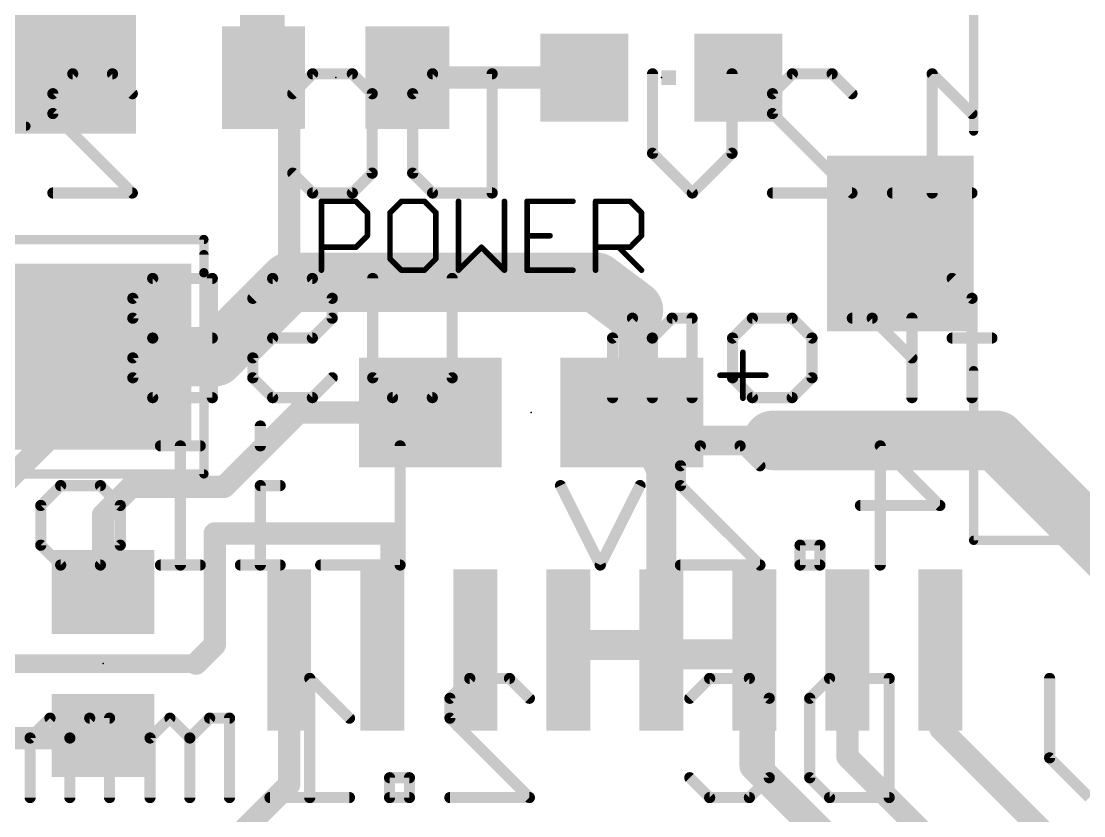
# Model space of a CAD drawing. Extents: x -0.7 to 44.7, y -0.3 to 41.4.
# Drawn here: x 14.76 to 29.26, y 21.8 to 32.65 of the extents above; entities that cross this region are included whole.
import ezdxf

# ---------------------------------------------------------------- set-up
doc = ezdxf.new("R2010")
doc.units = 0
for name, color, linetype in [('1', 12, 'CONTINUOUS'), ('21', 40, 'CONTINUOUS'), ('22', 6, 'CONTINUOUS'), ('23', 53, 'CONTINUOUS')]:
    doc.layers.add(name, color=color, linetype=linetype)

# ---------------------------------------------------------------- blocks, each defined once
blk = doc.blocks.new('RECT')
blk.add_solid([(-0.5, -0.5), (0.5, -0.5), (-0.5, 0.5), (0.5, 0.5)])

msp = doc.modelspace()

# ---------------------------------------------------------------- linework, layer by layer
at = {"layer": '1'}
for points, const_width in [([(18.05, 31.877), (18.05, 33.163)], 0.6096), ([(18.415, 31.512), (18.05, 31.877)], 0.3048), ([(20.05, 31.877), (22.445, 31.877)], 0.3048), ([(22.445, 31.877), (22.479, 31.877)], 0.3048), ([(18.415, 29.083), (18.415, 31.512)], 0.3048), ([(17.399, 28.067), (18.415, 29.083)], 0.8128), ([(18.415, 29.083), (22.606, 29.083)], 0.8128), ([(22.606, 29.083), (23.114, 28.702)], 0.8128), ([(23.114, 28.702), (23.114, 27.305)], 0.4064), ([(15.8115, 28.067), (17.399, 28.067)], 0.8128), ([(15.6845, 27.94), (15.8115, 28.067)], 0.3048), ([(15.621, 27.94), (15.6845, 27.94)], 0.3048), ([(15.621, 27.432), (15.621, 27.94)], 0.3048), ([(14.097, 25.908), (15.621, 27.432)], 0.3048), ([(17.526, 26.289), (18.542, 27.305)], 0.3048), ([(18.542, 27.305), (20.342, 27.305)], 0.3048), ([(23.114, 27.305), (22.987, 26.924)], 0.4064), ([(23.092, 27.305), (23.495, 26.521)], 0.4064), ([(23.114, 27.305), (23.092, 27.305)], 0.4064), ([(25.019, 26.924), (28.067, 26.924)], 0.8128), ([(28.067, 26.924), (31.0515, 23.9395)], 0.8128), ([(22.987, 26.924), (25.019, 26.924)], 0.4064), ([(23.495, 26.521), (23.495, 24.063)], 0.4064), ([(15.875, 25.908), (16.256, 26.289)], 0.3048), ([(16.256, 26.289), (17.526, 26.289)], 0.3048), ([(15.875, 24.876), (15.875, 25.908)], 0.3048), ([(17.399, 24.13), (17.399, 25.654)], 0.3048), ([(17.399, 25.654), (19.812, 25.654)], 0.3048), ([(19.812, 25.654), (19.812, 24.19)], 0.3048), ([(17.145, 23.876), (17.399, 24.13)], 0.3048), ([(19.812, 24.19), (19.685, 24.063)], 0.3048), ([(22.292, 24.13), (22.225, 24.063)], 0.4064), ([(23.428, 24.13), (22.292, 24.13)], 0.4064), ([(23.495, 24.063), (23.428, 24.13)], 0.4064), ([(23.495, 24.063), (23.555, 24.003)], 0.4064), ([(24.705, 24.003), (24.765, 24.063)], 0.4064), ([(24.765, 24.063), (24.765, 24.13)], 0.4064), ([(24.765, 24.063), (24.765, 22.479)], 0.4064), ([(18.415, 22.225), (18.415, 24.063)], 0.3048), ([(23.555, 24.003), (24.705, 24.003)], 0.4064), ([(26.035, 22.606), (26.035, 24.063)], 0.3048), ([(27.305, 24.063), (27.305, 22.987)], 0.3048), ([(13.335, 23.876), (17.145, 23.876)], 0.254), ([(27.305, 22.987), (33.782, 16.51)], 0.3048), ([(14.605, 22.86), (15.859, 22.86)], 0.3048), ([(15.859, 22.86), (15.875, 22.876)], 0.3048), ([(24.765, 22.479), (27.305, 19.939)], 0.4064), ([(29.083, 19.558), (26.035, 22.606)], 0.3048), ([(16.621, 20.431), (18.415, 22.225)], 0.3048)]:
    msp.add_lwpolyline(points, dxfattribs=dict(at, const_width=const_width))
for points, const_width in [([(17.8976, 31.877, 1), (18.2024, 31.877)], 0.3048), ([(18.1039, 31.9309, 1), (17.9961, 31.8231)], 0.1524), ([(20.05, 31.9532, 1), (20.05, 31.8008)], 0.1524), ([(22.445, 31.9532, 1), (22.445, 31.8008)], 0.1524), ([(22.445, 31.8008, 1), (22.445, 31.9532)], 0.1524), ([(22.479, 31.8008, 1), (22.479, 31.9532)], 0.1524), ([(18.4912, 31.512, 1), (18.3388, 31.512)], 0.1524), ([(18.3611, 31.4581, 1), (18.4689, 31.5659)], 0.1524), ([(18.415, 29.2862, 1), (18.415, 28.8798)], 0.4064), ([(18.5587, 28.9393, 1), (18.2713, 29.2267)], 0.4064), ([(22.7279, 29.2456, 1), (22.4841, 28.9204)], 0.4064), ([(22.606, 28.8798, 1), (22.606, 29.2862)], 0.4064), ([(18.3388, 29.083, 1), (18.4912, 29.083)], 0.1524), ([(22.9921, 28.5394, 1), (23.2359, 28.8646)], 0.4064), ([(23.2156, 28.702, 1), (23.0124, 28.702)], 0.2032), ([(15.8115, 28.2702, 1), (15.8115, 27.8638)], 0.4064), ([(17.399, 27.8638, 1), (17.399, 28.2702)], 0.4064), ([(17.2553, 28.2107, 1), (17.5427, 27.9233)], 0.4064), ([(15.8654, 28.0131, 1), (15.7576, 28.1209)], 0.1524), ([(15.621, 28.0162, 1), (15.621, 27.8638)], 0.1524), ([(15.6972, 27.94, 1), (15.5448, 27.94)], 0.1524), ([(15.6306, 27.9939, 1), (15.7384, 27.8861)], 0.1524), ([(15.6845, 27.8638, 1), (15.6845, 28.0162)], 0.1524), ([(15.6749, 27.3781, 1), (15.5671, 27.4859)], 0.1524), ([(15.5448, 27.432, 1), (15.6972, 27.432)], 0.1524), ([(18.542, 27.3812, 1), (18.542, 27.2288)], 0.1524), ([(18.5959, 27.2511, 1), (18.4881, 27.3589)], 0.1524), ([(20.342, 27.2288, 1), (20.342, 27.3812)], 0.1524), ([(23.1824, 27.3514, 1), (23.0016, 27.2586)], 0.2032), ([(23.092, 27.4066, 1), (23.092, 27.2034)], 0.2032), ([(23.2104, 27.2729, 1), (23.0176, 27.3371)], 0.2032), ([(23.114, 27.2034, 1), (23.114, 27.4066)], 0.2032), ([(23.0124, 27.305, 1), (23.2156, 27.305)], 0.2032), ([(25.019, 27.1272, 1), (25.019, 26.7208)], 0.4064), ([(28.2107, 27.0677, 1), (27.9233, 26.7803)], 0.4064), ([(28.067, 26.7208, 1), (28.067, 27.1272)], 0.4064), ([(22.987, 27.0256, 1), (22.987, 26.8224)], 0.2032), ([(25.019, 26.8224, 1), (25.019, 27.0256)], 0.2032), ([(22.8906, 26.9561, 1), (23.0834, 26.8919)], 0.2032), ([(23.5966, 26.521, 1), (23.3934, 26.521)], 0.2032), ([(23.4046, 26.4746, 1), (23.5854, 26.5674)], 0.2032), ([(16.256, 26.3652, 1), (16.256, 26.2128)], 0.1524), ([(16.3099, 26.2351, 1), (16.2021, 26.3429)], 0.1524), ([(17.4721, 26.3429, 1), (17.5799, 26.2351)], 0.1524), ([(17.526, 26.2128, 1), (17.526, 26.3652)], 0.1524), ([(15.9512, 25.908, 1), (15.7988, 25.908)], 0.1524), ([(15.8211, 25.9619, 1), (15.9289, 25.8541)], 0.1524), ([(17.4752, 25.654, 1), (17.3228, 25.654)], 0.1524), ([(17.399, 25.7302, 1), (17.399, 25.5778)], 0.1524), ([(19.8882, 25.654, 1), (19.7358, 25.654)], 0.1524), ([(19.812, 25.5778, 1), (19.812, 25.7302)], 0.1524), ([(15.7988, 24.876, 1), (15.9512, 24.876)], 0.1524), ([(17.4529, 24.0761, 1), (17.3451, 24.1839)], 0.1524), ([(19.7358, 24.19, 1), (19.8882, 24.19)], 0.1524), ([(19.8659, 24.1361, 1), (19.7581, 24.2439)], 0.1524), ([(22.1532, 24.1348, 1), (22.2968, 23.9912)], 0.2032), ([(22.292, 24.2316, 1), (22.292, 24.0284)], 0.2032), ([(22.3638, 24.0582, 1), (22.2202, 24.2018)], 0.2032), ([(23.4998, 24.2018, 1), (23.3562, 24.0582)], 0.2032), ([(23.5668, 24.1348, 1), (23.4232, 23.9912)], 0.2032), ([(23.4232, 23.9912, 1), (23.5668, 24.1348)], 0.2032), ([(23.428, 24.0284, 1), (23.428, 24.2316)], 0.2032), ([(24.8666, 24.13, 1), (24.6634, 24.13)], 0.2032), ([(24.8666, 24.063, 1), (24.6634, 24.063)], 0.2032), ([(24.8368, 23.9912, 1), (24.6932, 24.1348)], 0.2032), ([(17.3228, 24.13, 1), (17.4752, 24.13)], 0.1524), ([(18.4912, 24.063, 1), (18.3388, 24.063)], 0.1524), ([(19.6311, 24.1169, 1), (19.7389, 24.0091)], 0.1524), ([(23.3934, 24.063, 1), (23.5966, 24.063)], 0.2032), ([(23.555, 24.1046, 1), (23.555, 23.9014)], 0.2032), ([(23.4832, 23.9312, 1), (23.6268, 24.0748)], 0.2032), ([(24.6332, 24.0748, 1), (24.7768, 23.9312)], 0.2032), ([(24.6634, 24.063, 1), (24.8666, 24.063)], 0.2032), ([(24.705, 23.9014, 1), (24.705, 24.1046)], 0.2032), ([(26.1112, 24.063, 1), (25.9588, 24.063)], 0.1524), ([(27.3812, 24.063, 1), (27.2288, 24.063)], 0.1524), ([(17.0911, 23.9299, 1), (17.1989, 23.8221)], 0.1524), ([(17.145, 23.8125, 1), (17.145, 23.9395)], 0.127), ([(27.3589, 23.0409, 1), (27.2511, 22.9331)], 0.1524), ([(27.2288, 22.987, 1), (27.3812, 22.987)], 0.1524), ([(15.8051, 22.9139, 1), (15.9129, 22.8061)], 0.1524), ([(15.9289, 22.8221, 1), (15.8211, 22.9299)], 0.1524), ([(15.859, 22.7838, 1), (15.859, 22.9362)], 0.1524), ([(24.8368, 22.5508, 1), (24.6932, 22.4072)], 0.2032), ([(26.0889, 22.6599, 1), (25.9811, 22.5521)], 0.1524), ([(25.9588, 22.606, 1), (26.1112, 22.606)], 0.1524), ([(24.6634, 22.479, 1), (24.8666, 22.479)], 0.2032), ([(18.4689, 22.1711, 1), (18.3611, 22.2789)], 0.1524), ([(18.3388, 22.225, 1), (18.4912, 22.225)], 0.1524)]:
    msp.add_lwpolyline(points, format="xyb", dxfattribs=dict(at, const_width=const_width))
at = {"layer": '21'}
for points, const_width in [([(27.758, 34.226), (27.758, 31.148)], 0.127), ([(14.822, 31.214), (7.022, 31.214)], 0.127), ([(18.8555, 29.2481), (18.8555, 30.1887)], 0.0762), ([(18.8555, 30.1887), (19.3258, 30.1887)], 0.0762), ([(19.3258, 30.1887), (19.4826, 30.0319)], 0.0762), ([(19.9478, 30.1887), (19.791, 30.0319)], 0.0762), ([(20.2613, 30.1887), (19.9478, 30.1887)], 0.0762), ([(20.4181, 30.0319), (20.2613, 30.1887)], 0.0762), ([(20.7265, 30.1887), (20.7265, 29.2481)], 0.0762), ([(21.3536, 29.2481), (21.3536, 30.1887)], 0.0762), ([(22.2891, 30.1887), (21.6621, 30.1887)], 0.0762), ([(21.6621, 30.1887), (21.6621, 29.2481)], 0.0762), ([(22.5976, 29.2481), (22.5976, 30.1887)], 0.0762), ([(22.5976, 30.1887), (23.0679, 30.1887)], 0.0762), ([(23.0679, 30.1887), (23.2246, 30.0319)], 0.0762), ([(19.4826, 30.0319), (19.4826, 29.7184)], 0.0762), ([(19.791, 30.0319), (19.791, 29.4049)], 0.0762), ([(20.4181, 29.4049), (20.4181, 30.0319)], 0.0762), ([(23.2246, 30.0319), (23.2246, 29.7184)], 0.0762), ([(19.4826, 29.7184), (19.3258, 29.5616)], 0.0762), ([(21.6621, 29.7184), (21.9756, 29.7184)], 0.0762), ([(23.2246, 29.7184), (23.0679, 29.5616)], 0.0762), ([(9.646, 29.667), (17.251, 29.667)], 0.127), ([(17.251, 29.667), (17.251, 29.213)], 0.127), ([(19.3258, 29.5616), (18.8555, 29.5616)], 0.0762), ([(20.7265, 29.2481), (21.0401, 29.5616)], 0.0762), ([(21.0401, 29.5616), (21.3536, 29.2481)], 0.0762), ([(23.0679, 29.5616), (22.5976, 29.5616)], 0.0762), ([(22.9111, 29.5616), (23.2246, 29.2481)], 0.0762), ([(17.251, 29.461), (17.251, 29.213)], 0.127), ([(19.791, 29.4049), (19.9478, 29.2481)], 0.0762), ([(20.2613, 29.2481), (20.4181, 29.4049)], 0.0762), ([(17.251, 29.213), (17.251, 26.467)], 0.127), ([(19.9478, 29.2481), (20.2613, 29.2481)], 0.0762), ([(21.6621, 29.2481), (22.2891, 29.2481)], 0.0762), ([(24.6086, 28.1269), (24.6086, 27.4999)], 0.0762), ([(24.2951, 27.8134), (24.9222, 27.8134)], 0.0762), ([(27.758, 27.876), (27.758, 25.56)], 0.127), ([(17.251, 26.467), (9.646, 26.467)], 0.127), ([(27.758, 25.56), (30.766, 25.56)], 0.127)]:
    msp.add_lwpolyline(points, dxfattribs=dict(at, const_width=const_width))
for points, const_width in [([(14.822, 31.1823, 1), (14.822, 31.2458)], 0.0635), ([(27.7263, 31.148, 1), (27.7898, 31.148)], 0.0635), ([(18.8555, 30.2078, 1), (18.8555, 30.1697)], 0.0381), ([(18.8746, 30.1887, 1), (18.8365, 30.1887)], 0.0381), ([(19.3393, 30.2022, 1), (19.3123, 30.1752)], 0.0381), ([(19.3258, 30.1697, 1), (19.3258, 30.2078)], 0.0381), ([(19.9478, 30.2078, 1), (19.9478, 30.1697)], 0.0381), ([(19.9613, 30.1752, 1), (19.9343, 30.2022)], 0.0381), ([(20.2748, 30.2022, 1), (20.2479, 30.1752)], 0.0381), ([(20.2613, 30.1697, 1), (20.2613, 30.2078)], 0.0381), ([(20.7456, 30.1887, 1), (20.7075, 30.1887)], 0.0381), ([(21.3727, 30.1887, 1), (21.3346, 30.1887)], 0.0381), ([(21.6621, 30.2078, 1), (21.6621, 30.1697)], 0.0381), ([(21.6811, 30.1887, 1), (21.643, 30.1887)], 0.0381), ([(22.2891, 30.1697, 1), (22.2891, 30.2078)], 0.0381), ([(22.6166, 30.1887, 1), (22.5785, 30.1887)], 0.0381), ([(22.5976, 30.2078, 1), (22.5976, 30.1697)], 0.0381), ([(23.0813, 30.2022, 1), (23.0544, 30.1752)], 0.0381), ([(23.0679, 30.1697, 1), (23.0679, 30.2078)], 0.0381), ([(19.5016, 30.0319, 1), (19.4635, 30.0319)], 0.0381), ([(19.4691, 30.0185, 1), (19.496, 30.0454)], 0.0381), ([(19.8101, 30.0319, 1), (19.772, 30.0319)], 0.0381), ([(19.7776, 30.0454, 1), (19.8045, 30.0185)], 0.0381), ([(20.4371, 30.0319, 1), (20.399, 30.0319)], 0.0381), ([(20.4046, 30.0185, 1), (20.4316, 30.0454)], 0.0381), ([(23.2437, 30.0319, 1), (23.2056, 30.0319)], 0.0381), ([(23.2112, 30.0185, 1), (23.2381, 30.0454)], 0.0381), ([(19.4635, 29.7184, 1), (19.5016, 29.7184)], 0.0381), ([(19.496, 29.7049, 1), (19.4691, 29.7319)], 0.0381), ([(21.6621, 29.7375, 1), (21.6621, 29.6994)], 0.0381), ([(21.9756, 29.6994, 1), (21.9756, 29.7375)], 0.0381), ([(23.2056, 29.7184, 1), (23.2437, 29.7184)], 0.0381), ([(23.2381, 29.7049, 1), (23.2112, 29.7319)], 0.0381), ([(17.2828, 29.667, 1), (17.2193, 29.667)], 0.0635), ([(17.251, 29.6353, 1), (17.251, 29.6988)], 0.0635), ([(18.8555, 29.5807, 1), (18.8555, 29.5426)], 0.0381), ([(19.3123, 29.5751, 1), (19.3393, 29.5482)], 0.0381), ([(19.3258, 29.5426, 1), (19.3258, 29.5807)], 0.0381), ([(21.0535, 29.5751, 1), (21.0266, 29.5482)], 0.0381), ([(21.0535, 29.5482, 1), (21.0266, 29.5751)], 0.0381), ([(22.5976, 29.5807, 1), (22.5976, 29.5426)], 0.0381), ([(22.9246, 29.5751, 1), (22.8976, 29.5482)], 0.0381), ([(23.0544, 29.5751, 1), (23.0813, 29.5482)], 0.0381), ([(23.0679, 29.5426, 1), (23.0679, 29.5807)], 0.0381), ([(17.2828, 29.461, 1), (17.2193, 29.461)], 0.0635), ([(19.8045, 29.4183, 1), (19.7776, 29.3914)], 0.0381), ([(20.4316, 29.3914, 1), (20.4046, 29.4183)], 0.0381), ([(19.772, 29.4049, 1), (19.8101, 29.4049)], 0.0381), ([(20.399, 29.4049, 1), (20.4371, 29.4049)], 0.0381), ([(17.2828, 29.213, 1), (17.2193, 29.213)], 0.0635), ([(17.2193, 29.213, 1), (17.2828, 29.213)], 0.0635), ([(17.2193, 29.213, 1), (17.2828, 29.213)], 0.0635), ([(18.8365, 29.2481, 1), (18.8746, 29.2481)], 0.0381), ([(19.9478, 29.2672, 1), (19.9478, 29.2291)], 0.0381), ([(19.9343, 29.2346, 1), (19.9613, 29.2616)], 0.0381), ([(20.2479, 29.2616, 1), (20.2748, 29.2346)], 0.0381), ([(20.2613, 29.2291, 1), (20.2613, 29.2672)], 0.0381), ([(20.7131, 29.2616, 1), (20.74, 29.2346)], 0.0381), ([(20.7075, 29.2481, 1), (20.7456, 29.2481)], 0.0381), ([(21.3346, 29.2481, 1), (21.3727, 29.2481)], 0.0381), ([(21.3401, 29.2346, 1), (21.3671, 29.2616)], 0.0381), ([(21.6621, 29.2672, 1), (21.6621, 29.2291)], 0.0381), ([(21.643, 29.2481, 1), (21.6811, 29.2481)], 0.0381), ([(22.2891, 29.2291, 1), (22.2891, 29.2672)], 0.0381), ([(22.5785, 29.2481, 1), (22.6166, 29.2481)], 0.0381), ([(23.2112, 29.2346, 1), (23.2381, 29.2616)], 0.0381), ([(24.6277, 28.1269, 1), (24.5896, 28.1269)], 0.0381), ([(24.2951, 27.8325, 1), (24.2951, 27.7944)], 0.0381), ([(24.9222, 27.7944, 1), (24.9222, 27.8325)], 0.0381), ([(27.7898, 27.876, 1), (27.7263, 27.876)], 0.0635), ([(24.5896, 27.4999, 1), (24.6277, 27.4999)], 0.0381), ([(17.2193, 26.467, 1), (17.2828, 26.467)], 0.0635), ([(17.251, 26.4353, 1), (17.251, 26.4988)], 0.0635), ([(27.758, 25.5918, 1), (27.758, 25.5283)], 0.0635), ([(27.7263, 25.56, 1), (27.7898, 25.56)], 0.0635)]:
    msp.add_lwpolyline(points, format="xyb", dxfattribs=dict(at, const_width=const_width))
at = {"layer": '22', "const_width": 0.1524}
for points in [[(15.1896, 31.658), (15.4608, 31.9292)], [(15.4608, 31.9292), (16.0031, 31.9292)], [(16.0031, 31.9292), (16.2743, 31.658)], [(18.464, 31.658), (18.7351, 31.9292)], [(18.7351, 31.9292), (19.2775, 31.9292)], [(19.2775, 31.9292), (19.5486, 31.658)], [(20.1011, 31.658), (20.3723, 31.9292)], [(20.3723, 31.9292), (21.1858, 31.9292)], [(21.1858, 31.9292), (21.1858, 30.3022)], [(23.3754, 30.8445), (23.3754, 31.9292)], [(24.4601, 31.9292), (24.4601, 30.8445)], [(25.0126, 31.658), (25.2837, 31.9292)], [(25.2837, 31.9292), (25.8261, 31.9292)], [(25.8261, 31.9292), (26.0972, 31.658)], [(27.7344, 31.3869), (27.1921, 31.9292)], [(27.1921, 31.9292), (27.1921, 30.3022)], [(15.1896, 31.3869), (15.1896, 31.658)], [(19.5486, 31.658), (19.5486, 30.5734)], [(20.1011, 30.5734), (20.1011, 31.658)], [(25.0126, 31.3869), (25.0126, 31.658)], [(16.2743, 30.3022), (15.1896, 31.3869)], [(26.0972, 30.3022), (25.0126, 31.3869)], [(23.9178, 30.3022), (23.3754, 30.8445)], [(24.4601, 30.8445), (23.9178, 30.3022)], [(18.7351, 30.3022), (18.464, 30.5734)], [(19.5486, 30.5734), (19.2775, 30.3022)], [(20.3723, 30.3022), (20.1011, 30.5734)], [(15.1896, 30.3022), (16.2743, 30.3022)], [(19.2775, 30.3022), (18.7351, 30.3022)], [(21.1858, 30.3022), (20.3723, 30.3022)], [(25.0126, 30.3022), (26.0972, 30.3022)], [(27.7344, 30.3022), (26.6497, 30.3022)], [(16.5522, 29.1352), (16.2811, 28.864)], [(17.3657, 29.1352), (16.5522, 29.1352)], [(17.3657, 27.5082), (17.3657, 29.1352)], [(17.9182, 28.864), (18.1894, 29.1352)], [(18.1894, 29.1352), (18.7317, 29.1352)], [(18.7317, 29.1352), (19.0029, 28.864)], [(19.5554, 27.7794), (19.5554, 29.1352)], [(20.6401, 29.1352), (20.6401, 27.7794)], [(27.7361, 28.864), (27.4649, 29.1352)], [(16.2811, 28.864), (16.2811, 28.5929)], [(19.0029, 28.864), (19.0029, 28.5929)], [(27.7361, 27.5082), (27.7361, 28.864)], [(16.2811, 28.5929), (16.5522, 28.3217)], [(19.0029, 28.5929), (18.7317, 28.3217)], [(23.1009, 28.5929), (22.8297, 28.3217)], [(23.372, 28.3217), (23.1009, 28.5929)], [(23.6432, 28.5929), (23.372, 28.3217)], [(23.9144, 28.5929), (23.6432, 28.5929)], [(23.9144, 27.5082), (23.9144, 28.5929)], [(24.4669, 28.3217), (24.738, 28.5929)], [(24.738, 28.5929), (25.2804, 28.5929)], [(25.2804, 28.5929), (25.5515, 28.3217)], [(26.3735, 28.5929), (26.1023, 28.5929)], [(26.9158, 28.0505), (26.3735, 28.5929)], [(26.9158, 27.5082), (26.9158, 28.5929)], [(16.5522, 28.3217), (16.2811, 28.0505)], [(17.3657, 28.3217), (16.5522, 28.3217)], [(18.1894, 28.3217), (17.9182, 28.0505)], [(18.7317, 28.3217), (18.1894, 28.3217)], [(22.8297, 28.3217), (22.8297, 27.5082)], [(23.372, 28.3217), (23.372, 27.5082)], [(24.4669, 27.7794), (24.4669, 28.3217)], [(25.5515, 28.3217), (25.5515, 27.7794)], [(28.0073, 28.3217), (27.4649, 28.3217)], [(16.2811, 28.0505), (16.2811, 27.7794)], [(17.9182, 28.0505), (17.9182, 27.7794)], [(16.2811, 27.7794), (16.5522, 27.5082)], [(17.9182, 27.7794), (18.1894, 27.5082)], [(18.7317, 27.5082), (19.0029, 27.7794)], [(19.8266, 27.5082), (19.5554, 27.7794)], [(20.6401, 27.7794), (20.3689, 27.5082)], [(24.738, 27.5082), (24.4669, 27.7794)], [(25.5515, 27.7794), (25.2804, 27.5082)], [(16.5522, 27.5082), (17.3657, 27.5082)], [(18.1894, 27.5082), (18.7317, 27.5082)], [(20.3689, 27.5082), (19.8266, 27.5082)], [(25.2804, 27.5082), (24.738, 27.5082)], [(18.0213, 27.1204), (18.0213, 26.8492)], [(17.201, 26.8492), (16.6587, 26.8492)], [(16.9299, 25.2222), (16.9299, 26.8492)], [(19.9296, 26.8492), (19.9296, 25.2222)], [(23.7564, 26.578), (24.0276, 26.8492)], [(24.0276, 26.8492), (24.5699, 26.8492)], [(24.5699, 26.8492), (24.8411, 26.578)], [(26.4833, 25.2222), (26.4833, 26.8492)], [(26.4833, 26.8492), (27.2968, 26.0357)], [(23.7564, 26.3069), (23.7564, 26.578)], [(15.0249, 26.0357), (15.2961, 26.3069)], [(15.2961, 26.3069), (15.8384, 26.3069)], [(15.8384, 26.3069), (16.1096, 26.0357)], [(18.2925, 26.3069), (18.0213, 26.3069)], [(18.0213, 26.3069), (18.0213, 25.2222)], [(22.6616, 25.2222), (22.1193, 26.3069)], [(23.2039, 26.3069), (22.6616, 25.2222)], [(24.8411, 25.2222), (23.7564, 26.3069)], [(15.0249, 25.4934), (15.0249, 26.0357)], [(16.1096, 26.0357), (16.1096, 25.4934)], [(27.2968, 26.0357), (26.2122, 26.0357)], [(15.2961, 25.2222), (15.0249, 25.4934)], [(16.1096, 25.4934), (15.8384, 25.2222)], [(25.6597, 25.4934), (25.3885, 25.4934)], [(25.3885, 25.4934), (25.3885, 25.2222)], [(25.6597, 25.2222), (25.6597, 25.4934)], [(15.8384, 25.2222), (15.2961, 25.2222)], [(17.201, 25.2222), (16.6587, 25.2222)], [(18.2925, 25.2222), (17.7501, 25.2222)], [(19.9296, 25.2222), (18.845, 25.2222)], [(23.7564, 25.2222), (24.8411, 25.2222)], [(25.3885, 25.2222), (25.6597, 25.2222)], [(19.238, 23.1319), (18.6957, 23.6742)], [(18.6957, 23.6742), (18.6957, 22.0472)], [(20.6091, 23.403), (20.8803, 23.6742)], [(20.8803, 23.6742), (21.4226, 23.6742)], [(21.4226, 23.6742), (21.6938, 23.403)], [(23.8834, 23.403), (24.1546, 23.6742)], [(24.1546, 23.6742), (24.6969, 23.6742)], [(24.6969, 23.6742), (24.9681, 23.403)], [(25.5206, 23.403), (25.7917, 23.6742)], [(25.7917, 23.6742), (26.6052, 23.6742)], [(26.6052, 23.6742), (26.6052, 22.0472)], [(28.7949, 22.5895), (28.7949, 23.6742)], [(20.6091, 23.1319), (20.6091, 23.403)], [(24.9681, 23.403), (24.9681, 22.3184)], [(25.5206, 22.3184), (25.5206, 23.403)], [(15.1502, 23.1319), (14.8791, 22.8607)], [(15.4214, 22.8607), (15.1502, 23.1319)], [(15.6926, 23.1319), (15.4214, 22.8607)], [(15.9637, 23.1319), (15.6926, 23.1319)], [(15.9637, 22.0472), (15.9637, 23.1319)], [(16.7874, 23.1319), (16.5162, 22.8607)], [(17.0586, 22.8607), (16.7874, 23.1319)], [(17.3297, 23.1319), (17.0586, 22.8607)], [(17.6009, 23.1319), (17.3297, 23.1319)], [(17.6009, 22.0472), (17.6009, 23.1319)], [(21.6938, 22.0472), (20.6091, 23.1319)], [(14.8791, 22.8607), (14.8791, 22.0472)], [(15.4214, 22.8607), (15.4214, 22.0472)], [(16.5162, 22.8607), (16.5162, 22.0472)], [(17.0586, 22.8607), (17.0586, 22.0472)], [(29.3372, 22.0472), (28.7949, 22.5895)], [(20.0566, 22.3184), (19.7855, 22.3184)], [(19.7855, 22.3184), (19.7855, 22.0472)], [(20.0566, 22.0472), (20.0566, 22.3184)], [(24.1546, 22.0472), (23.8834, 22.3184)], [(24.9681, 22.3184), (24.6969, 22.0472)], [(25.7917, 22.0472), (25.5206, 22.3184)], [(19.238, 22.0472), (18.1534, 22.0472)], [(19.7855, 22.0472), (20.0566, 22.0472)], [(20.6091, 22.0472), (21.6938, 22.0472)], [(24.6969, 22.0472), (24.1546, 22.0472)], [(26.6052, 22.0472), (25.7917, 22.0472)]]:
    msp.add_lwpolyline(points, dxfattribs=at)
at = {"layer": '22', "const_width": 0.0762}
for points in [[(15.4608, 31.9673, 1), (15.4608, 31.8911)], [(15.4877, 31.9022, 1), (15.4339, 31.9561)], [(16.0301, 31.9561, 1), (15.9762, 31.9022)], [(16.0031, 31.8911, 1), (16.0031, 31.9673)], [(18.7351, 31.9673, 1), (18.7351, 31.8911)], [(18.7621, 31.9022, 1), (18.7082, 31.9561)], [(19.3044, 31.9561, 1), (19.2505, 31.9022)], [(19.2775, 31.8911, 1), (19.2775, 31.9673)], [(20.3723, 31.9673, 1), (20.3723, 31.8911)], [(20.3992, 31.9022, 1), (20.3453, 31.9561)], [(21.2239, 31.9292, 1), (21.1477, 31.9292)], [(21.1858, 31.8911, 1), (21.1858, 31.9673)], [(23.4135, 31.9292, 1), (23.3373, 31.9292)], [(24.4982, 31.9292, 1), (24.422, 31.9292)], [(25.2837, 31.9673, 1), (25.2837, 31.8911)], [(25.3107, 31.9022, 1), (25.2568, 31.9561)], [(25.853, 31.9561, 1), (25.7991, 31.9022)], [(25.8261, 31.8911, 1), (25.8261, 31.9673)], [(27.219, 31.9561, 1), (27.1651, 31.9022)], [(27.2302, 31.9292, 1), (27.154, 31.9292)], [(15.2277, 31.658, 1), (15.1515, 31.658)], [(15.1627, 31.685, 1), (15.2166, 31.6311)], [(16.2474, 31.6311, 1), (16.3012, 31.685)], [(18.437, 31.685, 1), (18.4909, 31.6311)], [(19.5867, 31.658, 1), (19.5105, 31.658)], [(19.5217, 31.6311, 1), (19.5756, 31.685)], [(20.1392, 31.658, 1), (20.063, 31.658)], [(20.0742, 31.685, 1), (20.128, 31.6311)], [(24.9856, 31.685, 1), (25.0395, 31.6311)], [(25.0507, 31.658, 1), (24.9745, 31.658)], [(26.0703, 31.6311, 1), (26.1242, 31.685)], [(15.2166, 31.4138, 1), (15.1627, 31.3599)], [(15.1515, 31.3869, 1), (15.2277, 31.3869)], [(25.0395, 31.4138, 1), (24.9856, 31.3599)], [(24.9745, 31.3869, 1), (25.0507, 31.3869)], [(27.7075, 31.3599, 1), (27.7613, 31.4138)], [(23.4024, 30.8715, 1), (23.3485, 30.8176)], [(24.487, 30.8176, 1), (24.4331, 30.8715)], [(23.3373, 30.8445, 1), (23.4135, 30.8445)], [(24.422, 30.8445, 1), (24.4982, 30.8445)], [(18.4909, 30.6003, 1), (18.437, 30.5464)], [(19.5105, 30.5734, 1), (19.5867, 30.5734)], [(19.5756, 30.5464, 1), (19.5217, 30.6003)], [(20.128, 30.6003, 1), (20.0742, 30.5464)], [(20.063, 30.5734, 1), (20.1392, 30.5734)], [(15.1896, 30.3403, 1), (15.1896, 30.2641)], [(16.2474, 30.2753, 1), (16.3012, 30.3291)], [(16.2743, 30.2641, 1), (16.2743, 30.3403)], [(18.7351, 30.3403, 1), (18.7351, 30.2641)], [(18.7082, 30.2753, 1), (18.7621, 30.3291)], [(19.2505, 30.3291, 1), (19.3044, 30.2753)], [(19.2775, 30.2641, 1), (19.2775, 30.3403)], [(20.3723, 30.3403, 1), (20.3723, 30.2641)], [(20.3453, 30.2753, 1), (20.3992, 30.3291)], [(21.1477, 30.3022, 1), (21.2239, 30.3022)], [(21.1858, 30.2641, 1), (21.1858, 30.3403)], [(23.8908, 30.3291, 1), (23.9447, 30.2753)], [(23.8908, 30.2753, 1), (23.9447, 30.3291)], [(25.0126, 30.3403, 1), (25.0126, 30.2641)], [(26.0703, 30.2753, 1), (26.1242, 30.3291)], [(26.0972, 30.2641, 1), (26.0972, 30.3403)], [(26.6497, 30.3403, 1), (26.6497, 30.2641)], [(27.154, 30.3022, 1), (27.2302, 30.3022)], [(27.7344, 30.2641, 1), (27.7344, 30.3403)], [(16.5522, 29.1733, 1), (16.5522, 29.0971)], [(16.5792, 29.1082, 1), (16.5253, 29.1621)], [(17.4038, 29.1352, 1), (17.3276, 29.1352)], [(17.3657, 29.0971, 1), (17.3657, 29.1733)], [(18.1894, 29.1733, 1), (18.1894, 29.0971)], [(18.2163, 29.1082, 1), (18.1625, 29.1621)], [(18.7587, 29.1621, 1), (18.7048, 29.1082)], [(18.7317, 29.0971, 1), (18.7317, 29.1733)], [(19.5935, 29.1352, 1), (19.5173, 29.1352)], [(20.6782, 29.1352, 1), (20.602, 29.1352)], [(27.4919, 29.1621, 1), (27.438, 29.1082)], [(16.2541, 28.891, 1), (16.308, 28.8371)], [(16.3192, 28.864, 1), (16.243, 28.864)], [(17.8913, 28.891, 1), (17.9452, 28.8371)], [(19.041, 28.864, 1), (18.9648, 28.864)], [(18.976, 28.8371, 1), (19.0298, 28.891)], [(27.7742, 28.864, 1), (27.698, 28.864)], [(27.7092, 28.8371, 1), (27.763, 28.891)], [(16.308, 28.6198, 1), (16.2541, 28.5659)], [(16.243, 28.5929, 1), (16.3192, 28.5929)], [(18.9648, 28.5929, 1), (19.041, 28.5929)], [(19.0298, 28.5659, 1), (18.976, 28.6198)], [(23.1278, 28.6198, 1), (23.0739, 28.5659)], [(23.1278, 28.5659, 1), (23.0739, 28.6198)], [(23.6432, 28.631, 1), (23.6432, 28.5548)], [(23.6701, 28.5659, 1), (23.6163, 28.6198)], [(23.9525, 28.5929, 1), (23.8763, 28.5929)], [(23.9144, 28.5548, 1), (23.9144, 28.631)], [(24.738, 28.631, 1), (24.738, 28.5548)], [(24.765, 28.5659, 1), (24.7111, 28.6198)], [(25.3073, 28.6198, 1), (25.2534, 28.5659)], [(25.2804, 28.5548, 1), (25.2804, 28.631)], [(26.1023, 28.631, 1), (26.1023, 28.5548)], [(26.4004, 28.6198, 1), (26.3465, 28.5659)], [(26.3735, 28.5548, 1), (26.3735, 28.631)], [(26.9539, 28.5929, 1), (26.8777, 28.5929)], [(16.5522, 28.3598, 1), (16.5522, 28.2836)], [(16.5792, 28.2948, 1), (16.5253, 28.3486)], [(16.5253, 28.2948, 1), (16.5792, 28.3486)], [(17.3657, 28.2836, 1), (17.3657, 28.3598)], [(18.1894, 28.3598, 1), (18.1894, 28.2836)], [(18.2163, 28.2948, 1), (18.1625, 28.3486)], [(18.7048, 28.3486, 1), (18.7587, 28.2948)], [(18.7317, 28.2836, 1), (18.7317, 28.3598)], [(22.8678, 28.3217, 1), (22.7916, 28.3217)], [(22.8028, 28.3486, 1), (22.8566, 28.2948)], [(23.4101, 28.3217, 1), (23.3339, 28.3217)], [(23.3451, 28.3486, 1), (23.399, 28.2948)], [(23.3451, 28.2948, 1), (23.399, 28.3486)], [(24.505, 28.3217, 1), (24.4288, 28.3217)], [(24.4399, 28.3486, 1), (24.4938, 28.2948)], [(25.5896, 28.3217, 1), (25.5134, 28.3217)], [(25.5246, 28.2948, 1), (25.5785, 28.3486)], [(27.4649, 28.3598, 1), (27.4649, 28.2836)], [(28.0073, 28.2836, 1), (28.0073, 28.3598)], [(16.2541, 28.0775, 1), (16.308, 28.0236)], [(16.3192, 28.0505, 1), (16.243, 28.0505)], [(17.9563, 28.0505, 1), (17.8801, 28.0505)], [(17.8913, 28.0775, 1), (17.9452, 28.0236)], [(26.8889, 28.0236, 1), (26.9428, 28.0775)], [(16.308, 27.8063, 1), (16.2541, 27.7524)], [(17.9452, 27.8063, 1), (17.8913, 27.7524)], [(19.0298, 27.7524, 1), (18.976, 27.8063)], [(19.5823, 27.8063, 1), (19.5285, 27.7524)], [(20.667, 27.7524, 1), (20.6131, 27.8063)], [(24.4938, 27.8063, 1), (24.4399, 27.7524)], [(25.5785, 27.7524, 1), (25.5246, 27.8063)], [(16.243, 27.7794, 1), (16.3192, 27.7794)], [(17.8801, 27.7794, 1), (17.9563, 27.7794)], [(19.5173, 27.7794, 1), (19.5935, 27.7794)], [(20.602, 27.7794, 1), (20.6782, 27.7794)], [(24.4288, 27.7794, 1), (24.505, 27.7794)], [(25.5134, 27.7794, 1), (25.5896, 27.7794)], [(16.5522, 27.5463, 1), (16.5522, 27.4701)], [(16.5253, 27.4813, 1), (16.5792, 27.5351)], [(17.3657, 27.4701, 1), (17.3657, 27.5463)], [(18.1894, 27.5463, 1), (18.1894, 27.4701)], [(18.1625, 27.4813, 1), (18.2163, 27.5351)], [(18.7048, 27.5351, 1), (18.7587, 27.4813)], [(18.7317, 27.4701, 1), (18.7317, 27.5463)], [(19.8266, 27.5463, 1), (19.8266, 27.4701)], [(19.7996, 27.4813, 1), (19.8535, 27.5351)], [(20.3419, 27.5351, 1), (20.3958, 27.4813)], [(20.3689, 27.4701, 1), (20.3689, 27.5463)], [(24.738, 27.5463, 1), (24.738, 27.4701)], [(24.7111, 27.4813, 1), (24.765, 27.5351)], [(25.2534, 27.5351, 1), (25.3073, 27.4813)], [(25.2804, 27.4701, 1), (25.2804, 27.5463)], [(17.3276, 27.5082, 1), (17.4038, 27.5082)], [(22.7916, 27.5082, 1), (22.8678, 27.5082)], [(23.3339, 27.5082, 1), (23.4101, 27.5082)], [(23.8763, 27.5082, 1), (23.9525, 27.5082)], [(26.8777, 27.5082, 1), (26.9539, 27.5082)], [(27.698, 27.5082, 1), (27.7742, 27.5082)], [(18.0594, 27.1204, 1), (17.9832, 27.1204)], [(16.6587, 26.8873, 1), (16.6587, 26.8111)], [(16.968, 26.8492, 1), (16.8918, 26.8492)], [(17.201, 26.8111, 1), (17.201, 26.8873)], [(17.9832, 26.8492, 1), (18.0594, 26.8492)], [(19.9677, 26.8492, 1), (19.8915, 26.8492)], [(24.0276, 26.8873, 1), (24.0276, 26.8111)], [(24.0545, 26.8222, 1), (24.0006, 26.8761)], [(24.5969, 26.8761, 1), (24.543, 26.8222)], [(24.5699, 26.8111, 1), (24.5699, 26.8873)], [(26.5214, 26.8492, 1), (26.4452, 26.8492)], [(26.5103, 26.8761, 1), (26.4564, 26.8222)], [(23.7945, 26.578, 1), (23.7183, 26.578)], [(23.7295, 26.605, 1), (23.7834, 26.5511)], [(24.8141, 26.5511, 1), (24.868, 26.605)], [(15.2961, 26.345, 1), (15.2961, 26.2688)], [(15.323, 26.2799, 1), (15.2691, 26.3338)], [(15.8654, 26.3338, 1), (15.8115, 26.2799)], [(15.8384, 26.2688, 1), (15.8384, 26.345)], [(18.0213, 26.345, 1), (18.0213, 26.2688)], [(18.0594, 26.3069, 1), (17.9832, 26.3069)], [(18.2925, 26.2688, 1), (18.2925, 26.345)], [(22.1533, 26.3239, 1), (22.0852, 26.2898)], [(23.238, 26.2898, 1), (23.1698, 26.3239)], [(23.7834, 26.3338, 1), (23.7295, 26.2799)], [(23.7183, 26.3069, 1), (23.7945, 26.3069)], [(15.063, 26.0357, 1), (14.9868, 26.0357)], [(16.1477, 26.0357, 1), (16.0715, 26.0357)], [(26.2122, 26.0738, 1), (26.2122, 25.9976)], [(27.2968, 25.9976, 1), (27.2968, 26.0738)], [(14.998, 26.0626, 1), (15.0519, 26.0088)], [(16.0826, 26.0088, 1), (16.1365, 26.0626)], [(27.2699, 26.0088, 1), (27.3238, 26.0626)], [(15.0519, 25.5203, 1), (14.998, 25.4664)], [(14.9868, 25.4934, 1), (15.063, 25.4934)], [(16.0715, 25.4934, 1), (16.1477, 25.4934)], [(16.1365, 25.4664, 1), (16.0826, 25.5203)], [(25.3885, 25.5315, 1), (25.3885, 25.4553)], [(25.4266, 25.4934, 1), (25.3504, 25.4934)], [(25.6978, 25.4934, 1), (25.6216, 25.4934)], [(25.6597, 25.4553, 1), (25.6597, 25.5315)], [(15.2961, 25.2603, 1), (15.2961, 25.1841)], [(15.2691, 25.1953, 1), (15.323, 25.2491)], [(15.8115, 25.2491, 1), (15.8654, 25.1953)], [(15.8384, 25.1841, 1), (15.8384, 25.2603)], [(16.6587, 25.2603, 1), (16.6587, 25.1841)], [(16.8918, 25.2222, 1), (16.968, 25.2222)], [(17.201, 25.1841, 1), (17.201, 25.2603)], [(17.7501, 25.2603, 1), (17.7501, 25.1841)], [(17.9832, 25.2222, 1), (18.0594, 25.2222)], [(18.2925, 25.1841, 1), (18.2925, 25.2603)], [(18.845, 25.2603, 1), (18.845, 25.1841)], [(19.8915, 25.2222, 1), (19.9677, 25.2222)], [(19.9296, 25.1841, 1), (19.9296, 25.2603)], [(22.6275, 25.2392, 1), (22.6957, 25.2052)], [(22.6275, 25.2052, 1), (22.6957, 25.2392)], [(23.7564, 25.2603, 1), (23.7564, 25.1841)], [(24.8141, 25.1953, 1), (24.868, 25.2491)], [(24.8411, 25.1841, 1), (24.8411, 25.2603)], [(25.3885, 25.2603, 1), (25.3885, 25.1841)], [(25.3504, 25.2222, 1), (25.4266, 25.2222)], [(25.6216, 25.2222, 1), (25.6978, 25.2222)], [(25.6597, 25.1841, 1), (25.6597, 25.2603)], [(26.4452, 25.2222, 1), (26.5214, 25.2222)], [(18.7338, 23.6742, 1), (18.6576, 23.6742)], [(18.7226, 23.7011, 1), (18.6688, 23.6472)], [(20.8803, 23.7123, 1), (20.8803, 23.6361)], [(20.9072, 23.6472, 1), (20.8533, 23.7011)], [(21.4495, 23.7011, 1), (21.3957, 23.6472)], [(21.4226, 23.6361, 1), (21.4226, 23.7123)], [(24.1546, 23.7123, 1), (24.1546, 23.6361)], [(24.1815, 23.6472, 1), (24.1276, 23.7011)], [(24.7239, 23.7011, 1), (24.67, 23.6472)], [(24.6969, 23.6361, 1), (24.6969, 23.7123)], [(25.7917, 23.7123, 1), (25.7917, 23.6361)], [(25.8187, 23.6472, 1), (25.7648, 23.7011)], [(26.6433, 23.6742, 1), (26.5671, 23.6742)], [(26.6052, 23.6361, 1), (26.6052, 23.7123)], [(28.833, 23.6742, 1), (28.7568, 23.6742)], [(20.6472, 23.403, 1), (20.571, 23.403)], [(20.5822, 23.43, 1), (20.636, 23.3761)], [(21.6668, 23.3761, 1), (21.7207, 23.43)], [(23.8565, 23.43, 1), (23.9104, 23.3761)], [(25.0062, 23.403, 1), (24.93, 23.403)], [(24.9411, 23.3761, 1), (24.995, 23.43)], [(25.4936, 23.43, 1), (25.5475, 23.3761)], [(25.5587, 23.403, 1), (25.4825, 23.403)], [(15.1772, 23.1588, 1), (15.1233, 23.1049)], [(15.1772, 23.1049, 1), (15.1233, 23.1588)], [(15.6926, 23.17, 1), (15.6926, 23.0938)], [(15.7195, 23.1049, 1), (15.6656, 23.1588)], [(16.0018, 23.1319, 1), (15.9256, 23.1319)], [(15.9637, 23.0938, 1), (15.9637, 23.17)], [(16.8143, 23.1588, 1), (16.7604, 23.1049)], [(16.8143, 23.1049, 1), (16.7604, 23.1588)], [(17.3297, 23.17, 1), (17.3297, 23.0938)], [(17.3567, 23.1049, 1), (17.3028, 23.1588)], [(17.639, 23.1319, 1), (17.5628, 23.1319)], [(17.6009, 23.0938, 1), (17.6009, 23.17)], [(20.6361, 23.1588, 1), (20.5822, 23.1049)], [(19.2111, 23.1049, 1), (19.265, 23.1588)], [(20.571, 23.1319, 1), (20.6472, 23.1319)], [(14.9172, 22.8607, 1), (14.841, 22.8607)], [(14.8521, 22.8876, 1), (14.906, 22.8338)], [(15.4595, 22.8607, 1), (15.3833, 22.8607)], [(15.3945, 22.8876, 1), (15.4483, 22.8338)], [(15.3945, 22.8338, 1), (15.4483, 22.8876)], [(16.5543, 22.8607, 1), (16.4781, 22.8607)], [(16.4893, 22.8876, 1), (16.5432, 22.8338)], [(17.0967, 22.8607, 1), (17.0205, 22.8607)], [(17.0316, 22.8876, 1), (17.0855, 22.8338)], [(17.0316, 22.8338, 1), (17.0855, 22.8876)], [(28.8218, 22.6165, 1), (28.7679, 22.5626)], [(28.7568, 22.5895, 1), (28.833, 22.5895)], [(19.7855, 22.3565, 1), (19.7855, 22.2803)], [(19.8236, 22.3184, 1), (19.7474, 22.3184)], [(20.0947, 22.3184, 1), (20.0185, 22.3184)], [(20.0566, 22.2803, 1), (20.0566, 22.3565)], [(23.9104, 22.3453, 1), (23.8565, 22.2914)], [(24.93, 22.3184, 1), (25.0062, 22.3184)], [(24.995, 22.2914, 1), (24.9411, 22.3453)], [(25.5475, 22.3453, 1), (25.4936, 22.2914)], [(25.4825, 22.3184, 1), (25.5587, 22.3184)], [(14.841, 22.0472, 1), (14.9172, 22.0472)], [(15.3833, 22.0472, 1), (15.4595, 22.0472)], [(15.9256, 22.0472, 1), (16.0018, 22.0472)], [(16.4781, 22.0472, 1), (16.5543, 22.0472)], [(17.0205, 22.0472, 1), (17.0967, 22.0472)], [(17.5628, 22.0472, 1), (17.639, 22.0472)], [(18.1534, 22.0853, 1), (18.1534, 22.0091)], [(18.6576, 22.0472, 1), (18.7338, 22.0472)], [(19.238, 22.0091, 1), (19.238, 22.0853)], [(19.7855, 22.0853, 1), (19.7855, 22.0091)], [(19.7474, 22.0472, 1), (19.8236, 22.0472)], [(20.0185, 22.0472, 1), (20.0947, 22.0472)], [(20.0566, 22.0091, 1), (20.0566, 22.0853)], [(20.6091, 22.0853, 1), (20.6091, 22.0091)], [(21.6668, 22.0203, 1), (21.7207, 22.0741)], [(21.6938, 22.0091, 1), (21.6938, 22.0853)], [(24.1546, 22.0853, 1), (24.1546, 22.0091)], [(24.1276, 22.0203, 1), (24.1815, 22.0741)], [(24.67, 22.0741, 1), (24.7239, 22.0203)], [(24.6969, 22.0091, 1), (24.6969, 22.0853)], [(25.7917, 22.0853, 1), (25.7917, 22.0091)], [(25.7648, 22.0203, 1), (25.8187, 22.0741)], [(26.5671, 22.0472, 1), (26.6433, 22.0472)], [(26.6052, 22.0091, 1), (26.6052, 22.0853)]]:
    msp.add_lwpolyline(points, format="xyb", dxfattribs=at)
at = {"layer": '23'}
for p in [(19.05, 31.877), (23.495, 31.877), (21.717, 27.305), (15.875, 23.876)]:
    msp.add_point(p, dxfattribs=at)

# ---------------------------------------------------------------- block references
at = {"layer": '1'}
for p, xscale, yscale, rotation in [((15.322, 32.314), 2, 2.4, 180), ((22.445, 31.877), 1.2, 1.2, 270), ((24.545, 31.877), 1.2, 1.2, 270), ((26.758, 29.614), 2.4, 2, 270), ((15.8115, 28.067), 2.54, 2.54, 180), ((15.875, 24.876), 1.1, 1.4, 90), ((18.415, 24.063), 0.6, 2.2, 180), ((19.685, 24.063), 0.6, 2.2, 180), ((20.955, 24.063), 0.6, 2.2, 180), ((22.225, 24.063), 0.6, 2.2, 180), ((23.495, 24.063), 0.6, 2.2, 180), ((24.765, 24.063), 0.6, 2.2, 180), ((26.035, 24.063), 0.6, 2.2, 180), ((27.305, 24.063), 0.6, 2.2, 180), ((15.875, 22.876), 1.1, 1.4, 90)]:
    msp.add_blockref('RECT', p, dxfattribs=dict(at, xscale=xscale, yscale=yscale, rotation=rotation))
for p, xscale, yscale in [((18.05, 31.877), 1.1, 1.4), ((20.05, 31.877), 1.1, 1.4), ((20.342, 27.305), 1.95, 1.5), ((23.092, 27.305), 1.95, 1.5)]:
    msp.add_blockref('RECT', p, dxfattribs=dict(at, xscale=xscale, yscale=yscale))
at = {"layer": '21', "xscale": 0.65, "yscale": 1.4}
for p in [(18.3082, 31.8785), (19.7814, 31.8785)]:
    msp.add_blockref('RECT', p, dxfattribs=at)
at = {"layer": '21'}
for p, xscale, yscale, rotation in [((23.595, 31.877), 0.2, 0.2, 270), ((15.8735, 24.6074), 0.65, 1.4, 90), ((15.8735, 23.1342), 0.65, 1.4, 90)]:
    msp.add_blockref('RECT', p, dxfattribs=dict(at, xscale=xscale, yscale=yscale, rotation=rotation))

doc.saveas('drawing.dxf')
